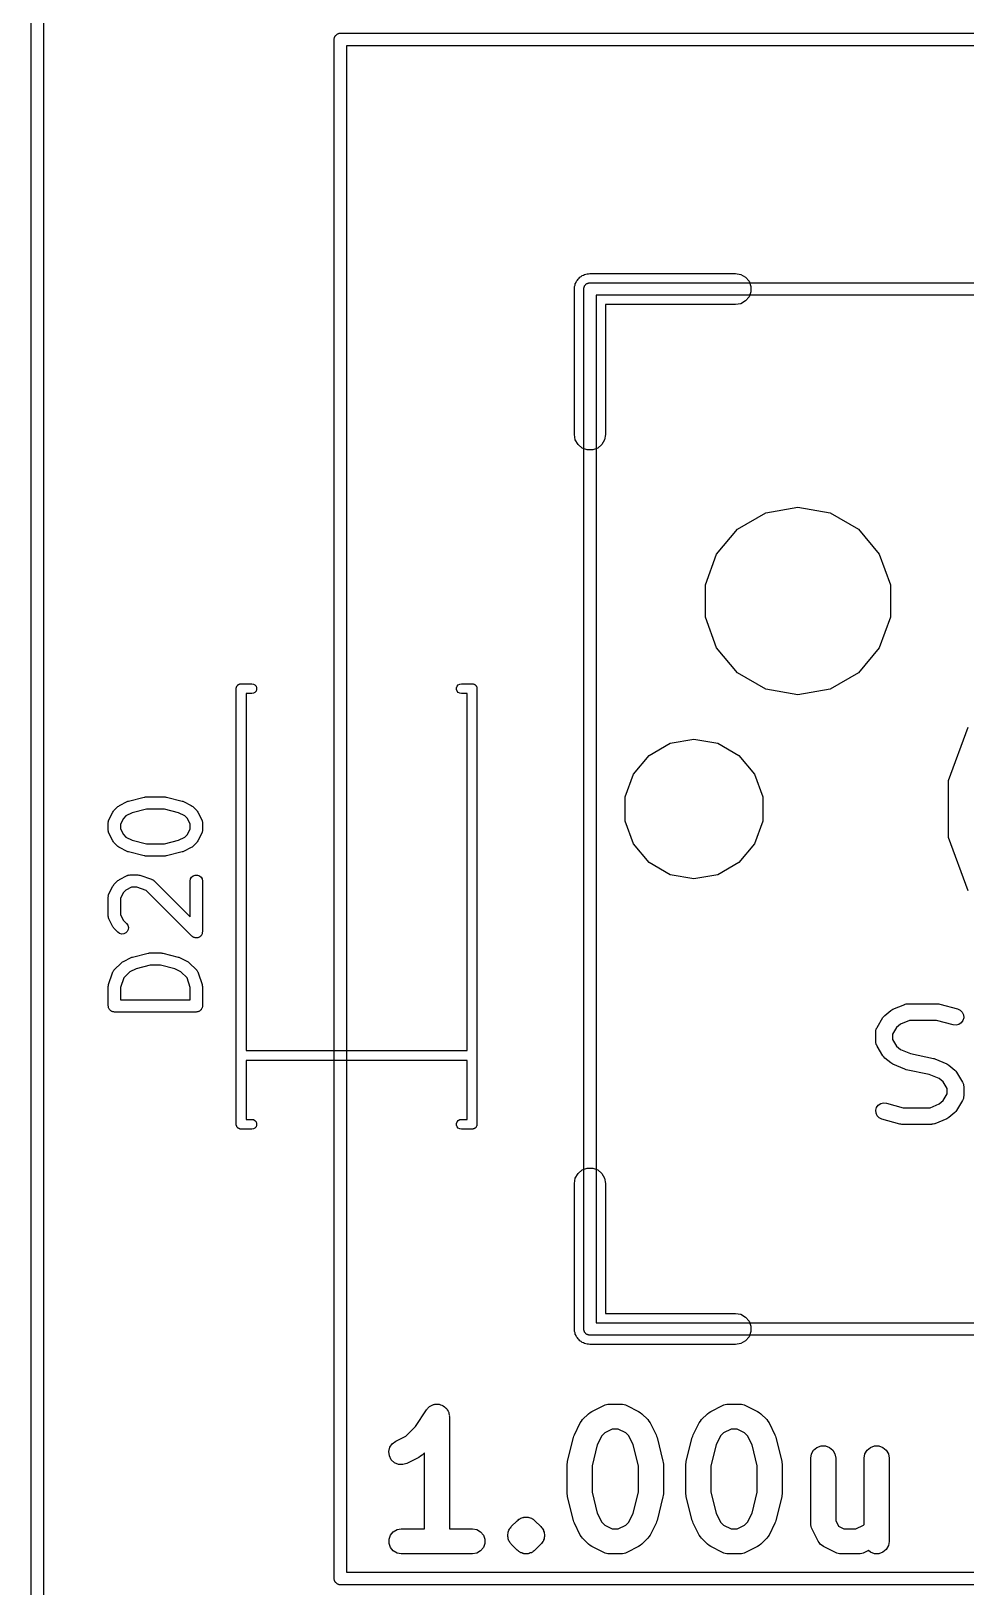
# Model space of a CAD drawing. Header units: millimetres. Extents: x 50 to 169, y 50 to 167.
# Drawn here: x 49.94 to 61.35, y 89.27 to 108.27 of the extents above; entities that cross this region are included whole.
import ezdxf

# ---------------------------------------------------------------- set-up
doc = ezdxf.new("R2010")
doc.units = ezdxf.units.MM
doc.layers.add('BLACK', color=7, linetype='Continuous')

# ---------------------------------------------------------------- blocks, each defined once
blk = doc.blocks.new('hhskb2-Cmts.User')
at = {"layer": 'BLACK'}
for p, q in [((43.5738, -81.65), (43.575, -81.6434)), ((43.5738, -94.35), (43.5738, -81.65)), ((43.575, -81.6368), (43.5772, -81.6305)), ((43.575, -81.6434), (43.575, -81.6368)), ((43.5772, -81.6305), (43.5784, -81.6239)), ((43.5784, -81.6239), (43.5817, -81.6182)), ((43.5817, -81.6182), (43.584, -81.6119)), ((43.584, -81.6119), (43.5883, -81.6068)), ((43.5883, -81.6068), (43.5916, -81.601)), ((43.5916, -81.601), (43.5967, -81.5967)), ((43.5967, -81.5967), (43.601, -81.5916)), ((43.601, -81.5916), (43.6068, -81.5883)), ((43.6068, -81.5883), (43.6119, -81.584)), ((43.6119, -81.584), (43.6182, -81.5817)), ((43.6182, -81.5817), (43.6239, -81.5784)), ((43.6239, -81.5784), (43.6305, -81.5772)), ((43.6305, -81.5772), (43.6368, -81.575)), ((43.6368, -81.575), (43.6434, -81.575)), ((43.6434, -81.575), (43.65, -81.5738)), ((43.65, -81.5738), (56.35, -81.5738)), ((43.7262, -81.7262), (43.7262, -94.2738)), ((56.2738, -81.7262), (43.7262, -81.7262)), ((43.575, -94.3566), (43.5738, -94.35)), ((43.575, -94.3632), (43.575, -94.3566)), ((43.5772, -94.3695), (43.575, -94.3632)), ((43.5784, -94.3761), (43.5772, -94.3695)), ((43.5817, -94.3818), (43.5784, -94.3761)), ((43.584, -94.3881), (43.5817, -94.3818)), ((43.5883, -94.3932), (43.584, -94.3881)), ((43.5916, -94.399), (43.5883, -94.3932)), ((43.5967, -94.4033), (43.5916, -94.399)), ((43.601, -94.4084), (43.5967, -94.4033)), ((43.6068, -94.4117), (43.601, -94.4084)), ((43.6119, -94.416), (43.6068, -94.4117)), ((43.6182, -94.4183), (43.6119, -94.416)), ((43.6239, -94.4216), (43.6182, -94.4183)), ((43.6305, -94.4228), (43.6239, -94.4216)), ((43.6368, -94.425), (43.6305, -94.4228)), ((43.6434, -94.425), (43.6368, -94.425)), ((43.65, -94.4262), (43.6434, -94.425)), ((56.35, -94.4262), (43.65, -94.4262)), ((43.7262, -94.2738), (56.2738, -94.2738))]:
    blk.add_line(p, q, dxfattribs=at)
blk = doc.blocks.new('hhskb2-Dwgs.User')
at = {"layer": 'BLACK'}
for p, q in [((40.5258, -78.602), (40.527, -78.5954)), ((40.5258, -97.398), (40.5258, -78.602)), ((40.527, -78.5888), (40.5292, -78.5825)), ((40.527, -78.5954), (40.527, -78.5888)), ((40.5292, -78.5825), (40.5304, -78.5759)), ((40.5304, -78.5759), (40.5337, -78.5702)), ((40.5337, -78.5702), (40.536, -78.5639)), ((40.536, -78.5639), (40.5403, -78.5588)), ((40.5403, -78.5588), (40.5436, -78.553)), ((40.5436, -78.553), (40.5487, -78.5487)), ((40.5487, -78.5487), (40.553, -78.5436)), ((40.553, -78.5436), (40.5588, -78.5403)), ((40.5588, -78.5403), (40.5639, -78.536)), ((40.5639, -78.536), (40.5702, -78.5337)), ((40.5702, -78.5337), (40.5759, -78.5304)), ((40.5759, -78.5304), (40.5825, -78.5292)), ((40.5825, -78.5292), (40.5888, -78.527)), ((40.5888, -78.527), (40.5954, -78.527)), ((40.5954, -78.527), (40.602, -78.5258)), ((40.602, -78.5258), (59.398, -78.5258)), ((40.6782, -78.6782), (40.6782, -97.3218)), ((59.3218, -78.6782), (40.6782, -78.6782)), ((41.5177, -95.541), (41.6545, -95.3359)), ((41.6545, -95.3359), (41.6603, -95.3298)), ((41.6603, -95.3298), (41.6645, -95.3225)), ((41.6645, -95.3225), (41.6785, -95.3108)), ((41.6785, -95.3108), (41.691, -95.2976)), ((41.691, -95.2976), (41.6986, -95.2939)), ((41.6986, -95.2939), (41.7051, -95.2884)), ((41.7051, -95.2884), (41.7222, -95.2822)), ((41.7222, -95.2822), (41.7385, -95.2742)), ((41.7385, -95.2742), (41.7469, -95.2732)), ((41.7469, -95.2732), (41.7548, -95.2703)), ((41.7548, -95.2703), (41.773, -95.2703)), ((41.773, -95.2703), (41.7911, -95.2683)), ((41.7911, -95.2683), (41.7993, -95.2703)), ((41.7993, -95.2703), (41.8077, -95.2703)), ((41.8077, -95.2703), (41.8248, -95.2766)), ((41.8248, -95.2766), (41.8425, -95.2809)), ((41.8425, -95.2809), (41.8496, -95.2856)), ((41.8496, -95.2856), (41.8575, -95.2884)), ((41.8575, -95.2884), (41.8714, -95.3001)), ((41.8714, -95.3001), (41.8866, -95.3102)), ((41.8866, -95.3102), (41.8916, -95.317)), ((41.8916, -95.317), (41.898, -95.3225)), ((41.898, -95.3225), (41.9071, -95.3382)), ((41.9071, -95.3382), (41.9179, -95.3529)), ((41.9179, -95.3529), (41.9203, -95.361)), ((41.9203, -95.361), (41.9245, -95.3683)), ((41.9245, -95.3683), (41.9277, -95.3862)), ((43.633, -95.3852), (43.6529, -95.3712)), ((43.6529, -95.3712), (43.6726, -95.3567)), ((43.6726, -95.3567), (43.8177, -95.2841)), ((43.8177, -95.2841), (43.8261, -95.2816)), ((43.8261, -95.2816), (43.8337, -95.2772)), ((43.8337, -95.2772), (43.8513, -95.2741)), ((43.8513, -95.2741), (43.8684, -95.269)), ((43.8684, -95.269), (43.8772, -95.2696)), ((43.8772, -95.2696), (43.8859, -95.268)), ((43.8859, -95.268), (44.031, -95.268)), ((44.031, -95.268), (44.0397, -95.2696)), ((44.0397, -95.2696), (44.0484, -95.269)), ((44.0484, -95.269), (44.0655, -95.2741)), ((44.0655, -95.2741), (44.0831, -95.2772)), ((44.0831, -95.2772), (44.0907, -95.2816)), ((44.0907, -95.2816), (44.0992, -95.2841)), ((44.0992, -95.2841), (44.2443, -95.3567)), ((44.2443, -95.3567), (44.2639, -95.3712)), ((44.2639, -95.3712), (44.2839, -95.3852)), ((45.0844, -95.3852), (45.1044, -95.3712)), ((45.1044, -95.3712), (45.124, -95.3567)), ((45.124, -95.3567), (45.2691, -95.2841)), ((45.2691, -95.2841), (45.2776, -95.2816)), ((45.2776, -95.2816), (45.2852, -95.2772)), ((45.2852, -95.2772), (45.3027, -95.2741)), ((45.3027, -95.2741), (45.3199, -95.269)), ((45.3199, -95.269), (45.3286, -95.2696)), ((45.3286, -95.2696), (45.3373, -95.268)), ((45.3373, -95.268), (45.4824, -95.268)), ((45.4824, -95.268), (45.4911, -95.2696)), ((45.4911, -95.2696), (45.4999, -95.269)), ((45.4999, -95.269), (45.517, -95.2741)), ((45.517, -95.2741), (45.5346, -95.2772)), ((45.5346, -95.2772), (45.5422, -95.2816)), ((45.5422, -95.2816), (45.5506, -95.2841)), ((45.5506, -95.2841), (45.6957, -95.3567)), ((45.6957, -95.3567), (45.7153, -95.3712)), ((45.7153, -95.3712), (45.7353, -95.3852)), ((41.4007, -95.658), (41.5177, -95.541)), ((41.9277, -95.3862), (41.9328, -95.4037)), ((41.9328, -95.4037), (41.9322, -95.4121)), ((41.9322, -95.4121), (41.9337, -95.4204)), ((41.9337, -95.4204), (41.9337, -96.792)), ((43.4593, -95.6426), (43.5318, -95.4974)), ((43.5318, -95.4974), (43.5464, -95.4778)), ((43.5464, -95.4778), (43.5604, -95.4578)), ((43.5604, -95.4578), (43.633, -95.3852)), ((44.2839, -95.3852), (44.3565, -95.4578)), ((44.3565, -95.4578), (44.3705, -95.4778)), ((44.3705, -95.4778), (44.385, -95.4974)), ((44.385, -95.4974), (44.4576, -95.6426)), ((44.9107, -95.6426), (44.9833, -95.4974)), ((44.9833, -95.4974), (44.9978, -95.4778)), ((44.9978, -95.4778), (45.0118, -95.4578)), ((45.0118, -95.4578), (45.0844, -95.3852)), ((45.7353, -95.3852), (45.8079, -95.4578)), ((45.8079, -95.4578), (45.8219, -95.4778)), ((45.8219, -95.4778), (45.8365, -95.4974)), ((45.8365, -95.4974), (45.909, -95.6426)), ((41.206, -95.7952), (41.2352, -95.7511)), ((41.2352, -95.7511), (41.2777, -95.7195)), ((41.2777, -95.7195), (41.4007, -95.658)), ((43.3751, -95.964), (43.4477, -95.6738)), ((43.4477, -95.6738), (43.4545, -95.6585)), ((43.4545, -95.6585), (43.4593, -95.6426)), ((43.7934, -95.6558), (43.7394, -95.7639)), ((43.831, -95.6183), (43.7934, -95.6558)), ((43.9218, -95.5728), (43.831, -95.6183)), ((43.995, -95.5728), (43.9218, -95.5728)), ((44.0859, -95.6183), (43.995, -95.5728)), ((44.1235, -95.6558), (44.0859, -95.6183)), ((44.1775, -95.7639), (44.1235, -95.6558)), ((44.4576, -95.6426), (44.4623, -95.6585)), ((44.4623, -95.6585), (44.4691, -95.6738)), ((44.4691, -95.6738), (44.5417, -95.964)), ((44.8266, -95.964), (44.8991, -95.6738)), ((44.8991, -95.6738), (44.9059, -95.6585)), ((44.9059, -95.6585), (44.9107, -95.6426)), ((45.2448, -95.6558), (45.1908, -95.7639)), ((45.2824, -95.6183), (45.2448, -95.6558)), ((45.3733, -95.5728), (45.2824, -95.6183)), ((45.4465, -95.5728), (45.3733, -95.5728)), ((45.5373, -95.6183), (45.4465, -95.5728)), ((45.5749, -95.6558), (45.5373, -95.6183)), ((45.6289, -95.7639), (45.5749, -95.6558)), ((45.909, -95.6426), (45.9138, -95.6585)), ((45.9138, -95.6585), (45.9206, -95.6738)), ((45.9206, -95.6738), (45.9931, -95.964)), ((41.1937, -95.8467), (41.206, -95.7952)), ((41.1998, -95.8993), (41.1937, -95.8467)), ((41.2235, -95.9466), (41.1998, -95.8993)), ((41.2619, -95.983), (41.2235, -95.9466)), ((41.5592, -95.9196), (41.414, -95.9922)), ((41.5788, -95.905), (41.5592, -95.9196)), ((41.5988, -95.891), (41.5788, -95.905)), ((41.6289, -95.8609), (41.5988, -95.891)), ((41.6289, -96.792), (41.6289, -95.8609)), ((43.7394, -95.7639), (43.6754, -96.0198)), ((44.2415, -96.0198), (44.1775, -95.7639)), ((45.1908, -95.7639), (45.1268, -96.0198)), ((45.6929, -96.0198), (45.6289, -95.7639)), ((46.346, -95.9284), (46.3552, -95.8763)), ((46.346, -96.7267), (46.346, -95.9284)), ((46.3552, -95.8763), (46.3817, -95.8305)), ((46.3817, -95.8305), (46.4222, -95.7964)), ((46.4222, -95.7964), (46.472, -95.7783)), ((46.472, -95.7783), (46.5249, -95.7783)), ((46.5249, -95.7783), (46.5746, -95.7964)), ((46.5746, -95.7964), (46.6152, -95.8305)), ((46.6152, -95.8305), (46.6416, -95.8763)), ((46.6416, -95.8763), (46.6508, -95.9284)), ((46.6508, -95.9284), (46.6508, -96.6907)), ((46.9992, -95.9284), (47.0084, -95.8763)), ((46.9992, -96.7362), (46.9992, -95.9284)), ((47.0084, -95.8763), (47.0348, -95.8305)), ((47.0348, -95.8305), (47.0754, -95.7964)), ((47.0754, -95.7964), (47.1251, -95.7783)), ((47.1251, -95.7783), (47.178, -95.7783)), ((47.178, -95.7783), (47.2278, -95.7964)), ((47.2278, -95.7964), (47.2683, -95.8305)), ((47.2683, -95.8305), (47.2948, -95.8763)), ((47.2948, -95.8763), (47.304, -95.9284)), ((47.304, -95.9284), (47.304, -96.9444)), ((41.3104, -96.0041), (41.2619, -95.983)), ((41.3633, -96.0073), (41.3104, -96.0041)), ((41.414, -95.9922), (41.3633, -96.0073)), ((43.3706, -96.001), (43.3738, -95.9826)), ((43.3706, -96.3639), (43.3706, -96.001)), ((43.3738, -95.9826), (43.3751, -95.964)), ((43.6754, -96.0198), (43.6754, -96.3451)), ((44.2415, -96.3451), (44.2415, -96.0198)), ((44.5417, -95.964), (44.543, -95.9826)), ((44.543, -95.9826), (44.5463, -96.001)), ((44.5463, -96.001), (44.5463, -96.3639)), ((44.822, -96.001), (44.8253, -95.9826)), ((44.822, -96.3639), (44.822, -96.001)), ((44.8253, -95.9826), (44.8266, -95.964)), ((45.1268, -96.0198), (45.1268, -96.3451)), ((45.6929, -96.3451), (45.6929, -96.0198)), ((45.9931, -95.964), (45.9944, -95.9826)), ((45.9944, -95.9826), (45.9977, -96.001)), ((45.9977, -96.001), (45.9977, -96.3639)), ((43.3738, -96.3822), (43.3706, -96.3639)), ((43.3751, -96.4008), (43.3738, -96.3822)), ((43.4477, -96.6911), (43.3751, -96.4008)), ((43.6754, -96.3451), (43.7394, -96.6009)), ((44.1775, -96.601), (44.2415, -96.3451)), ((44.5417, -96.4008), (44.4691, -96.6911)), ((44.543, -96.3822), (44.5417, -96.4008)), ((44.5463, -96.3639), (44.543, -96.3822)), ((44.8253, -96.3822), (44.822, -96.3639)), ((44.8266, -96.4008), (44.8253, -96.3822)), ((44.8991, -96.6911), (44.8266, -96.4008)), ((45.1268, -96.3451), (45.1908, -96.6009)), ((45.6289, -96.601), (45.6929, -96.3451)), ((45.9931, -96.4008), (45.9206, -96.6911)), ((45.9944, -96.3822), (45.9931, -96.4008)), ((45.9977, -96.3639), (45.9944, -96.3822)), ((42.6895, -96.7641), (42.7621, -96.6915)), ((42.7621, -96.6915), (42.773, -96.6839)), ((42.773, -96.6839), (42.7824, -96.6744)), ((42.7824, -96.6744), (42.7885, -96.6716)), ((42.7885, -96.6716), (42.7937, -96.6673)), ((42.7937, -96.6673), (42.8, -96.665)), ((42.8, -96.665), (42.8055, -96.6612)), ((42.8055, -96.6612), (42.8183, -96.6577)), ((42.8183, -96.6577), (42.8304, -96.6521)), ((42.8304, -96.6521), (42.8371, -96.6515)), ((42.8371, -96.6515), (42.8434, -96.6492)), ((42.8434, -96.6492), (42.8501, -96.6492)), ((42.8501, -96.6492), (42.8566, -96.6475)), ((42.8566, -96.6475), (42.8699, -96.6486)), ((42.8699, -96.6486), (42.8831, -96.6475)), ((42.8831, -96.6475), (42.8896, -96.6492)), ((42.8896, -96.6492), (42.8963, -96.6492)), ((42.8963, -96.6492), (42.9026, -96.6515)), ((42.9026, -96.6515), (42.9093, -96.6521)), ((42.9093, -96.6521), (42.9214, -96.6577)), ((42.9214, -96.6577), (42.9343, -96.6612)), ((42.9343, -96.6612), (42.9398, -96.665)), ((42.9398, -96.665), (42.9461, -96.6673)), ((42.9461, -96.6673), (42.9512, -96.6716)), ((42.9512, -96.6716), (42.9573, -96.6744)), ((42.9573, -96.6744), (42.9667, -96.6839)), ((42.9667, -96.6839), (42.9776, -96.6915)), ((42.9776, -96.6915), (43.0502, -96.7641)), ((43.4545, -96.7063), (43.4477, -96.6911)), ((43.4593, -96.7223), (43.4545, -96.7063)), ((43.7394, -96.6009), (43.7934, -96.709)), ((43.7934, -96.709), (43.831, -96.7466)), ((44.0859, -96.7466), (44.1235, -96.709)), ((44.1235, -96.709), (44.1775, -96.601)), ((44.4623, -96.7063), (44.4576, -96.7223)), ((44.4691, -96.6911), (44.4623, -96.7063)), ((44.9059, -96.7063), (44.8991, -96.6911)), ((44.9107, -96.7223), (44.9059, -96.7063)), ((45.1908, -96.6009), (45.2448, -96.709)), ((45.2448, -96.709), (45.2824, -96.7466)), ((45.5373, -96.7466), (45.5749, -96.709)), ((45.5749, -96.709), (45.6289, -96.601)), ((45.9138, -96.7063), (45.909, -96.7223)), ((45.9206, -96.6911), (45.9138, -96.7063)), ((46.6508, -96.6907), (46.6846, -96.7583)), ((41.1958, -96.918), (41.2139, -96.8682)), ((41.2139, -96.8682), (41.2479, -96.8277)), ((41.2479, -96.8277), (41.2937, -96.8012)), ((41.2937, -96.8012), (41.3459, -96.792)), ((41.3459, -96.792), (41.6289, -96.792)), ((41.9337, -96.792), (42.2167, -96.792)), ((42.2167, -96.792), (42.2688, -96.8012)), ((42.2688, -96.8012), (42.3147, -96.8277)), ((42.3147, -96.8277), (42.3487, -96.8682)), ((42.3487, -96.8682), (42.3668, -96.918)), ((42.6455, -96.8586), (42.6489, -96.8457)), ((42.6466, -96.8719), (42.6455, -96.8586)), ((42.6455, -96.8851), (42.6466, -96.8719)), ((42.6489, -96.898), (42.6455, -96.8851)), ((42.6489, -96.8457), (42.6501, -96.8324)), ((42.6501, -96.9113), (42.6489, -96.898)), ((42.6501, -96.8324), (42.6557, -96.8203)), ((42.6557, -96.8203), (42.6592, -96.8074)), ((42.6592, -96.8074), (42.6668, -96.7965)), ((42.6668, -96.7965), (42.6724, -96.7844)), ((42.6724, -96.7844), (42.6819, -96.775)), ((42.6819, -96.775), (42.6895, -96.7641)), ((43.0502, -96.7641), (43.0578, -96.775)), ((43.0578, -96.775), (43.0673, -96.7844)), ((43.0673, -96.7844), (43.0729, -96.7965)), ((43.0729, -96.7965), (43.0805, -96.8074)), ((43.0805, -96.8074), (43.084, -96.8203)), ((43.084, -96.8203), (43.0896, -96.8324)), ((43.0896, -96.8324), (43.0908, -96.8457)), ((43.0908, -96.898), (43.0896, -96.9113)), ((43.0908, -96.8457), (43.0942, -96.8586)), ((43.0942, -96.8851), (43.0908, -96.898)), ((43.0942, -96.8586), (43.0931, -96.8719)), ((43.0931, -96.8719), (43.0942, -96.8851)), ((43.5318, -96.8674), (43.4593, -96.7223)), ((43.5464, -96.8871), (43.5318, -96.8674)), ((43.5604, -96.907), (43.5464, -96.8871)), ((43.831, -96.7466), (43.9218, -96.792)), ((43.9218, -96.792), (43.995, -96.792)), ((43.995, -96.792), (44.0859, -96.7466)), ((44.3705, -96.8871), (44.3565, -96.907)), ((44.385, -96.8674), (44.3705, -96.8871)), ((44.4576, -96.7223), (44.385, -96.8674)), ((44.9833, -96.8674), (44.9107, -96.7223)), ((44.9978, -96.8871), (44.9833, -96.8674)), ((45.0118, -96.907), (44.9978, -96.8871)), ((45.2824, -96.7466), (45.3733, -96.792)), ((45.3733, -96.792), (45.4465, -96.792)), ((45.4465, -96.792), (45.5373, -96.7466)), ((45.8219, -96.8871), (45.8079, -96.907)), ((45.8365, -96.8674), (45.8219, -96.8871)), ((45.909, -96.7223), (45.8365, -96.8674)), ((46.3476, -96.7354), (46.346, -96.7267)), ((46.347, -96.7441), (46.3476, -96.7354)), ((46.3521, -96.7613), (46.347, -96.7441)), ((46.3552, -96.7788), (46.3521, -96.7613)), ((46.3596, -96.7864), (46.3552, -96.7788)), ((46.3621, -96.7949), (46.3596, -96.7864)), ((46.4347, -96.94), (46.3621, -96.7949)), ((46.6846, -96.7583), (46.7521, -96.792)), ((46.7521, -96.792), (46.8979, -96.792)), ((46.8979, -96.792), (46.9887, -96.7466)), ((46.9887, -96.7466), (46.9992, -96.7362)), ((41.1958, -96.9709), (41.1958, -96.918)), ((41.2139, -97.0206), (41.1958, -96.9709)), ((41.2479, -97.0612), (41.2139, -97.0206)), ((41.2937, -97.0876), (41.2479, -97.0612)), ((41.3459, -97.0968), (41.2937, -97.0876)), ((42.2688, -97.0876), (42.2167, -97.0968)), ((42.3147, -97.0612), (42.2688, -97.0876)), ((42.3487, -97.0206), (42.3147, -97.0612)), ((42.3668, -96.9709), (42.3487, -97.0206)), ((42.3668, -96.918), (42.3668, -96.9709)), ((42.6557, -96.9234), (42.6501, -96.9113)), ((42.6592, -96.9363), (42.6557, -96.9234)), ((42.6668, -96.9472), (42.6592, -96.9363)), ((42.6724, -96.9593), (42.6668, -96.9472)), ((42.6819, -96.9687), (42.6724, -96.9593)), ((42.6895, -96.9796), (42.6819, -96.9687)), ((42.7621, -97.0522), (42.6895, -96.9796)), ((42.773, -97.0598), (42.7621, -97.0522)), ((42.7824, -97.0693), (42.773, -97.0598)), ((42.7885, -97.0721), (42.7824, -97.0693)), ((42.7937, -97.0764), (42.7885, -97.0721)), ((42.8, -97.0787), (42.7937, -97.0764)), ((42.8055, -97.0825), (42.8, -97.0787)), ((42.8183, -97.086), (42.8055, -97.0825)), ((42.8304, -97.0916), (42.8183, -97.086)), ((42.9214, -97.086), (42.9093, -97.0916)), ((42.9343, -97.0825), (42.9214, -97.086)), ((42.9398, -97.0787), (42.9343, -97.0825)), ((42.9461, -97.0764), (42.9398, -97.0787)), ((42.9512, -97.0721), (42.9461, -97.0764)), ((42.9573, -97.0693), (42.9512, -97.0721)), ((42.9667, -97.0598), (42.9573, -97.0693)), ((42.9776, -97.0522), (42.9667, -97.0598)), ((43.0502, -96.9796), (42.9776, -97.0522)), ((43.0578, -96.9687), (43.0502, -96.9796)), ((43.0673, -96.9593), (43.0578, -96.9687)), ((43.0729, -96.9472), (43.0673, -96.9593)), ((43.0805, -96.9363), (43.0729, -96.9472)), ((43.084, -96.9234), (43.0805, -96.9363)), ((43.0896, -96.9113), (43.084, -96.9234)), ((43.633, -96.9796), (43.5604, -96.907)), ((43.6529, -96.9936), (43.633, -96.9796)), ((43.6726, -97.0082), (43.6529, -96.9936)), ((43.8177, -97.0807), (43.6726, -97.0082)), ((43.8261, -97.0832), (43.8177, -97.0807)), ((43.8337, -97.0876), (43.8261, -97.0832)), ((43.8513, -97.0907), (43.8337, -97.0876)), ((44.0831, -97.0876), (44.0655, -97.0907)), ((44.0907, -97.0832), (44.0831, -97.0876)), ((44.0992, -97.0807), (44.0907, -97.0832)), ((44.2443, -97.0082), (44.0992, -97.0807)), ((44.2639, -96.9936), (44.2443, -97.0082)), ((44.2839, -96.9796), (44.2639, -96.9936)), ((44.3565, -96.907), (44.2839, -96.9796)), ((45.0844, -96.9796), (45.0118, -96.907)), ((45.1044, -96.9936), (45.0844, -96.9796)), ((45.124, -97.0082), (45.1044, -96.9936)), ((45.2691, -97.0807), (45.124, -97.0082)), ((45.2776, -97.0832), (45.2691, -97.0807)), ((45.2852, -97.0876), (45.2776, -97.0832)), ((45.3027, -97.0907), (45.2852, -97.0876)), ((45.5346, -97.0876), (45.517, -97.0907)), ((45.5422, -97.0832), (45.5346, -97.0876)), ((45.5506, -97.0807), (45.5422, -97.0832)), ((45.6957, -97.0082), (45.5506, -97.0807)), ((45.7153, -96.9936), (45.6957, -97.0082)), ((45.7353, -96.9796), (45.7153, -96.9936)), ((45.8079, -96.907), (45.7353, -96.9796)), ((46.448, -96.958), (46.4347, -96.94)), ((46.4603, -96.9766), (46.448, -96.958)), ((46.4637, -96.9791), (46.4603, -96.9766)), ((46.4662, -96.9825), (46.4637, -96.9791)), ((46.4849, -96.9948), (46.4662, -96.9825)), ((46.5028, -97.0082), (46.4849, -96.9948)), ((46.648, -97.0807), (46.5028, -97.0082)), ((46.6564, -97.0832), (46.648, -97.0807)), ((46.664, -97.0876), (46.6564, -97.0832)), ((46.6816, -97.0907), (46.664, -97.0876)), ((46.986, -97.0876), (46.9684, -97.0907)), ((46.9936, -97.0832), (46.986, -97.0876)), ((47.002, -97.0807), (46.9936, -97.0832)), ((47.0512, -97.0561), (47.002, -97.0807)), ((47.0754, -97.0764), (47.0512, -97.0561)), ((47.1251, -97.0945), (47.0754, -97.0764)), ((47.2278, -97.0764), (47.178, -97.0945)), ((47.2683, -97.0424), (47.2278, -97.0764)), ((47.2948, -96.9966), (47.2683, -97.0424)), ((47.304, -96.9444), (47.2948, -96.9966)), ((42.2167, -97.0968), (41.3459, -97.0968)), ((42.8371, -97.0922), (42.8304, -97.0916)), ((42.8434, -97.0945), (42.8371, -97.0922)), ((42.8501, -97.0945), (42.8434, -97.0945)), ((42.8566, -97.0962), (42.8501, -97.0945)), ((42.8699, -97.0951), (42.8566, -97.0962)), ((42.8831, -97.0962), (42.8699, -97.0951)), ((42.8896, -97.0945), (42.8831, -97.0962)), ((42.8963, -97.0945), (42.8896, -97.0945)), ((42.9026, -97.0922), (42.8963, -97.0945)), ((42.9093, -97.0916), (42.9026, -97.0922)), ((43.8684, -97.0958), (43.8513, -97.0907)), ((43.8772, -97.0953), (43.8684, -97.0958)), ((43.8859, -97.0968), (43.8772, -97.0953)), ((44.031, -97.0968), (43.8859, -97.0968)), ((44.0397, -97.0953), (44.031, -97.0968)), ((44.0484, -97.0958), (44.0397, -97.0953)), ((44.0655, -97.0907), (44.0484, -97.0958)), ((45.3199, -97.0958), (45.3027, -97.0907)), ((45.3286, -97.0953), (45.3199, -97.0958)), ((45.3373, -97.0968), (45.3286, -97.0953)), ((45.4824, -97.0968), (45.3373, -97.0968)), ((45.4911, -97.0953), (45.4824, -97.0968)), ((45.4999, -97.0958), (45.4911, -97.0953)), ((45.517, -97.0907), (45.4999, -97.0958)), ((46.6987, -97.0958), (46.6816, -97.0907)), ((46.7075, -97.0953), (46.6987, -97.0958)), ((46.7161, -97.0968), (46.7075, -97.0953)), ((46.9339, -97.0968), (46.7161, -97.0968)), ((46.9425, -97.0953), (46.9339, -97.0968)), ((46.9513, -97.0958), (46.9425, -97.0953)), ((46.9684, -97.0907), (46.9513, -97.0958)), ((47.178, -97.0945), (47.1251, -97.0945)), ((40.527, -97.4046), (40.5258, -97.398)), ((40.527, -97.4112), (40.527, -97.4046)), ((40.5292, -97.4175), (40.527, -97.4112)), ((40.5304, -97.4241), (40.5292, -97.4175)), ((40.5337, -97.4298), (40.5304, -97.4241)), ((40.536, -97.4361), (40.5337, -97.4298)), ((40.5403, -97.4412), (40.536, -97.4361)), ((40.5436, -97.447), (40.5403, -97.4412)), ((40.5487, -97.4513), (40.5436, -97.447)), ((40.553, -97.4564), (40.5487, -97.4513)), ((40.5588, -97.4597), (40.553, -97.4564)), ((40.5639, -97.464), (40.5588, -97.4597)), ((40.5702, -97.4663), (40.5639, -97.464)), ((40.5759, -97.4696), (40.5702, -97.4663)), ((40.5825, -97.4708), (40.5759, -97.4696)), ((40.6782, -97.3218), (59.3218, -97.3218)), ((40.5888, -97.473), (40.5825, -97.4708)), ((40.5954, -97.473), (40.5888, -97.473)), ((40.602, -97.4742), (40.5954, -97.473)), ((59.398, -97.4742), (40.602, -97.4742))]:
    blk.add_line(p, q, dxfattribs=at)
blk = doc.blocks.new('hhskb2-Edge.Cuts')
at = {"layer": 'BLACK'}
for p, q in [((36.825, -136.7), (36.825, -21.2)), ((36.975, -21.2), (36.975, -136.625))]:
    blk.add_line(p, q, dxfattribs=at)
blk = doc.blocks.new('hhskb2-F.SilkS')
at = {"layer": 'BLACK'}
for p, q in [((43.5168, -81.5168), (43.5275, -81.5041)), ((43.5275, -81.5041), (43.542, -81.4957)), ((43.542, -81.4957), (43.5547, -81.485)), ((43.5547, -81.485), (43.5704, -81.4793)), ((43.5704, -81.4793), (43.5848, -81.471)), ((43.5848, -81.471), (43.6013, -81.4681)), ((43.6013, -81.4681), (43.6169, -81.4624)), ((43.6169, -81.4624), (43.6336, -81.4624)), ((43.6336, -81.4624), (43.65, -81.4595)), ((43.65, -81.4595), (45.428, -81.4595)), ((45.428, -81.4595), (45.4932, -81.471)), ((45.4932, -81.471), (45.5505, -81.5041)), ((45.5505, -81.5041), (45.593, -81.5547)), ((43.4595, -81.65), (43.4624, -81.6336)), ((43.4595, -83.428), (43.4595, -81.65)), ((43.4624, -81.6169), (43.4681, -81.6013)), ((43.4624, -81.6336), (43.4624, -81.6169)), ((43.4681, -81.6013), (43.471, -81.5848)), ((43.471, -81.5848), (43.4793, -81.5704)), ((43.4793, -81.5704), (43.485, -81.5547)), ((43.485, -81.5547), (43.4957, -81.542)), ((43.4957, -81.542), (43.5041, -81.5275)), ((43.5041, -81.5275), (43.5168, -81.5168)), ((45.593, -81.5547), (45.6156, -81.6169)), ((45.6156, -81.6831), (45.593, -81.7452)), ((45.6156, -81.6169), (45.6156, -81.6831)), ((45.428, -81.8405), (43.8405, -81.8405)), ((43.8405, -81.8405), (43.8405, -83.428)), ((45.4932, -81.829), (45.428, -81.8405)), ((45.5505, -81.7959), (45.4932, -81.829)), ((45.593, -81.7452), (45.5505, -81.7959)), ((43.471, -83.4932), (43.4595, -83.428)), ((43.5041, -83.5505), (43.471, -83.4932)), ((43.5547, -83.593), (43.5041, -83.5505)), ((43.6169, -83.6156), (43.5547, -83.593)), ((43.7452, -83.593), (43.6831, -83.6156)), ((43.7959, -83.5505), (43.7452, -83.593)), ((43.829, -83.4932), (43.7959, -83.5505)), ((43.8405, -83.428), (43.829, -83.4932)), ((43.6831, -83.6156), (43.6169, -83.6156)), ((45.7976, -84.3818), (46.19, -84.3126)), ((46.19, -84.3126), (46.5824, -84.3818)), ((45.4525, -84.5811), (45.7976, -84.3818)), ((46.5824, -84.3818), (46.9275, -84.5811)), ((45.1964, -84.8863), (45.4525, -84.5811)), ((46.9275, -84.5811), (47.1836, -84.8863)), ((45.0601, -85.2608), (45.1964, -84.8863)), ((47.1836, -84.8863), (47.3199, -85.2608)), ((45.0601, -85.6592), (45.0601, -85.2608)), ((47.3199, -85.2608), (47.3199, -85.6592)), ((45.1964, -86.0337), (45.0601, -85.6592)), ((47.3199, -85.6592), (47.1836, -86.0337)), ((45.4525, -86.3389), (45.1964, -86.0337)), ((47.1836, -86.0337), (46.9275, -86.3389)), ((45.7976, -86.5382), (45.4525, -86.3389)), ((46.9275, -86.3389), (46.5824, -86.5382)), ((39.33, -86.53), (39.3309, -86.5248)), ((39.33, -91.85), (39.33, -86.53)), ((39.3309, -86.5196), (39.3327, -86.5147)), ((39.3309, -86.5248), (39.3309, -86.5196)), ((39.3327, -86.5147), (39.3336, -86.5095)), ((39.3336, -86.5095), (39.3362, -86.5049)), ((39.3362, -86.5049), (39.338, -86.5)), ((39.338, -86.5), (39.3414, -86.496)), ((39.3414, -86.496), (39.344, -86.4914)), ((39.344, -86.4914), (39.3481, -86.4881)), ((39.3481, -86.4881), (39.3514, -86.484)), ((39.3514, -86.484), (39.356, -86.4814)), ((39.356, -86.4814), (39.36, -86.478)), ((39.36, -86.478), (39.3649, -86.4762)), ((39.3649, -86.4762), (39.3695, -86.4736)), ((39.3695, -86.4736), (39.3747, -86.4727)), ((39.3747, -86.4727), (39.3796, -86.4709)), ((39.3796, -86.4709), (39.3848, -86.4709)), ((39.3848, -86.4709), (39.39, -86.47)), ((39.39, -86.47), (39.52, -86.47)), ((39.52, -86.59), (39.45, -86.59)), ((39.45, -86.59), (39.45, -90.95)), ((39.52, -86.47), (39.5405, -86.4736)), ((39.5405, -86.5864), (39.52, -86.59)), ((39.5405, -86.4736), (39.5586, -86.484)), ((39.5586, -86.576), (39.5405, -86.5864)), ((39.5586, -86.484), (39.572, -86.5)), ((39.572, -86.56), (39.5586, -86.576)), ((39.572, -86.5), (39.5791, -86.5196)), ((39.5791, -86.5404), (39.572, -86.56)), ((39.5791, -86.5196), (39.5791, -86.5404)), ((42.0209, -86.5196), (42.028, -86.5)), ((42.0209, -86.5404), (42.0209, -86.5196)), ((42.028, -86.56), (42.0209, -86.5404)), ((42.028, -86.5), (42.0414, -86.484)), ((42.0414, -86.576), (42.028, -86.56)), ((42.0414, -86.484), (42.0595, -86.4736)), ((42.0595, -86.5864), (42.0414, -86.576)), ((42.0595, -86.4736), (42.08, -86.47)), ((42.08, -86.59), (42.0595, -86.5864)), ((42.08, -86.47), (42.21, -86.47)), ((42.15, -86.59), (42.08, -86.59)), ((42.15, -90.95), (42.15, -86.59)), ((42.21, -86.47), (42.2152, -86.4709)), ((42.2152, -86.4709), (42.2204, -86.4709)), ((42.2204, -86.4709), (42.2253, -86.4727)), ((42.2253, -86.4727), (42.2305, -86.4736)), ((42.2305, -86.4736), (42.2351, -86.4762)), ((42.2351, -86.4762), (42.24, -86.478)), ((42.24, -86.478), (42.244, -86.4814)), ((42.244, -86.4814), (42.2486, -86.484)), ((42.2486, -86.484), (42.2519, -86.4881)), ((42.2519, -86.4881), (42.256, -86.4914)), ((42.256, -86.4914), (42.2586, -86.496)), ((42.2586, -86.496), (42.262, -86.5)), ((42.262, -86.5), (42.2638, -86.5049)), ((42.2638, -86.5049), (42.2664, -86.5095)), ((42.2664, -86.5095), (42.2673, -86.5147)), ((42.2673, -86.5147), (42.2691, -86.5196)), ((42.2691, -86.5196), (42.2691, -86.5248)), ((42.2691, -86.5248), (42.27, -86.53)), ((42.27, -86.53), (42.27, -91.85)), ((46.19, -86.6074), (45.7976, -86.5382)), ((46.5824, -86.5382), (46.19, -86.6074)), ((48.0289, -87.6524), (48.2666, -86.9992)), ((44.371, -87.3457), (44.6279, -87.1974)), ((44.6279, -87.1974), (44.92, -87.1458)), ((44.92, -87.1458), (45.2121, -87.1974)), ((45.2121, -87.1974), (45.469, -87.3457)), ((44.1803, -87.5729), (44.371, -87.3457)), ((45.469, -87.3457), (45.6597, -87.5729)), ((44.0788, -87.8517), (44.1803, -87.5729)), ((45.6597, -87.5729), (45.7612, -87.8517)), ((48.0289, -88.3476), (48.0289, -87.6524)), ((37.8846, -87.9703), (37.8944, -87.9634)), ((37.8944, -87.9634), (37.9041, -87.9563)), ((37.9041, -87.9563), (37.9993, -87.9086)), ((37.9993, -87.9086), (38.0072, -87.9063)), ((38.0072, -87.9063), (38.0147, -87.903)), ((38.0147, -87.903), (38.2051, -87.8553)), ((38.2051, -87.8553), (38.2143, -87.8547)), ((38.2143, -87.8547), (38.2233, -87.8531)), ((38.2233, -87.8531), (38.4614, -87.8531)), ((38.4614, -87.8531), (38.4705, -87.8547)), ((38.4705, -87.8547), (38.4796, -87.8553)), ((38.4796, -87.8553), (38.6701, -87.903)), ((38.6701, -87.903), (38.6776, -87.9063)), ((38.6776, -87.9063), (38.6854, -87.9086)), ((38.6854, -87.9086), (38.7807, -87.9563)), ((38.7807, -87.9563), (38.7903, -87.9634)), ((38.7903, -87.9634), (38.8002, -87.9703)), ((44.0788, -88.1483), (44.0788, -87.8517)), ((45.7612, -87.8517), (45.7612, -88.1483)), ((37.7679, -88.1576), (37.7704, -88.1492)), ((37.7681, -88.1619), (37.7679, -88.1576)), ((37.7704, -88.1492), (37.7719, -88.1405)), ((37.7719, -88.1405), (37.7741, -88.1368)), ((37.7741, -88.1368), (37.7753, -88.1326)), ((37.7753, -88.1326), (37.8229, -88.0374)), ((37.8229, -88.0374), (37.8301, -88.0278)), ((37.8301, -88.0278), (37.837, -88.0179)), ((37.837, -88.0179), (37.8846, -87.9703)), ((37.9516, -88.1154), (37.9174, -88.1839)), ((37.982, -88.085), (37.9516, -88.1154)), ((38.059, -88.0465), (37.982, -88.085)), ((38.2326, -88.0031), (38.059, -88.0465)), ((38.4522, -88.0031), (38.2326, -88.0031)), ((38.6257, -88.0465), (38.4522, -88.0031)), ((38.7027, -88.085), (38.6257, -88.0465)), ((38.7331, -88.1154), (38.7027, -88.085)), ((38.7674, -88.1839), (38.7331, -88.1154)), ((38.8002, -87.9703), (38.8478, -88.0179)), ((38.8478, -88.0179), (38.8547, -88.0278)), ((38.8547, -88.0278), (38.8618, -88.0374)), ((38.8618, -88.0374), (38.9095, -88.1326)), ((38.9095, -88.1326), (38.9107, -88.1368)), ((38.9107, -88.1368), (38.9129, -88.1405)), ((38.9129, -88.1405), (38.9144, -88.1492)), ((38.9144, -88.1492), (38.9169, -88.1576)), ((38.9169, -88.1576), (38.9166, -88.1619)), ((44.1803, -88.4271), (44.0788, -88.1483)), ((45.7612, -88.1483), (45.6597, -88.4271)), ((37.7674, -88.1662), (37.7681, -88.1619)), ((37.7674, -88.2614), (37.7674, -88.1662)), ((37.7681, -88.2657), (37.7674, -88.2614)), ((37.7679, -88.27), (37.7681, -88.2657)), ((37.7704, -88.2784), (37.7679, -88.27)), ((37.7719, -88.2871), (37.7704, -88.2784)), ((37.7741, -88.2908), (37.7719, -88.2871)), ((37.7753, -88.295), (37.7741, -88.2908)), ((37.8229, -88.3902), (37.7753, -88.295)), ((37.9174, -88.1839), (37.9174, -88.2437)), ((37.9174, -88.2437), (37.9516, -88.3122)), ((37.9516, -88.3122), (37.982, -88.3426)), ((37.982, -88.3426), (38.059, -88.3811)), ((38.6257, -88.3811), (38.7027, -88.3426)), ((38.7027, -88.3426), (38.7331, -88.3122)), ((38.7331, -88.3122), (38.7674, -88.2437)), ((38.7674, -88.2437), (38.7674, -88.1839)), ((38.9095, -88.295), (38.8618, -88.3902)), ((38.9107, -88.2908), (38.9095, -88.295)), ((38.9129, -88.2871), (38.9107, -88.2908)), ((38.9144, -88.2784), (38.9129, -88.2871)), ((38.9169, -88.27), (38.9144, -88.2784)), ((38.9166, -88.1619), (38.9174, -88.1662)), ((38.9174, -88.2614), (38.9166, -88.2657)), ((38.9166, -88.2657), (38.9169, -88.27)), ((38.9174, -88.1662), (38.9174, -88.2614)), ((48.2666, -89.0008), (48.0289, -88.3476)), ((37.8301, -88.3999), (37.8229, -88.3902)), ((37.837, -88.4097), (37.8301, -88.3999)), ((37.8846, -88.4573), (37.837, -88.4097)), ((37.8944, -88.4642), (37.8846, -88.4573)), ((37.9041, -88.4714), (37.8944, -88.4642)), ((37.9993, -88.519), (37.9041, -88.4714)), ((38.0072, -88.5213), (37.9993, -88.519)), ((38.0147, -88.5247), (38.0072, -88.5213)), ((38.2051, -88.5723), (38.0147, -88.5247)), ((38.059, -88.3811), (38.2326, -88.4245)), ((38.2326, -88.4245), (38.4522, -88.4245)), ((38.4522, -88.4245), (38.6257, -88.3811)), ((38.6701, -88.5247), (38.4796, -88.5723)), ((38.6776, -88.5213), (38.6701, -88.5247)), ((38.6854, -88.519), (38.6776, -88.5213)), ((38.7807, -88.4714), (38.6854, -88.519)), ((38.7903, -88.4642), (38.7807, -88.4714)), ((38.8002, -88.4573), (38.7903, -88.4642)), ((38.8478, -88.4097), (38.8002, -88.4573)), ((38.8547, -88.3999), (38.8478, -88.4097)), ((38.8618, -88.3902), (38.8547, -88.3999)), ((44.371, -88.6543), (44.1803, -88.4271)), ((45.6597, -88.4271), (45.469, -88.6543)), ((38.2143, -88.5729), (38.2051, -88.5723)), ((38.2233, -88.5745), (38.2143, -88.5729)), ((38.4614, -88.5745), (38.2233, -88.5745)), ((38.4705, -88.5729), (38.4614, -88.5745)), ((38.4796, -88.5723), (38.4705, -88.5729)), ((44.6279, -88.8026), (44.371, -88.6543)), ((45.469, -88.6543), (45.2121, -88.8026)), ((37.837, -88.9227), (37.8846, -88.8751)), ((37.8846, -88.8751), (37.8944, -88.8682)), ((37.8944, -88.8682), (37.9041, -88.861)), ((37.9041, -88.861), (37.9993, -88.8134)), ((37.9993, -88.8134), (38.0035, -88.8122)), ((38.0035, -88.8122), (38.0072, -88.81)), ((38.0072, -88.81), (38.0159, -88.8085)), ((38.0159, -88.8085), (38.0243, -88.806)), ((38.0243, -88.806), (38.0286, -88.8062)), ((38.0286, -88.8062), (38.0329, -88.8055)), ((38.0329, -88.8055), (38.1281, -88.8055)), ((38.1281, -88.8055), (38.1399, -88.8076)), ((38.1399, -88.8076), (38.1518, -88.8093)), ((38.1518, -88.8093), (38.2947, -88.8569)), ((38.2947, -88.8569), (38.2985, -88.859)), ((38.2985, -88.859), (38.3026, -88.8601)), ((38.3026, -88.8601), (38.3098, -88.8652)), ((38.3098, -88.8652), (38.3176, -88.8693)), ((38.3176, -88.8693), (38.3204, -88.8726)), ((38.3204, -88.8726), (38.324, -88.8751)), ((38.324, -88.8751), (38.7674, -89.3185)), ((38.7674, -88.8805), (38.7719, -88.8548)), ((38.7674, -89.3185), (38.7674, -88.8805)), ((38.7719, -88.8548), (38.7849, -88.8323)), ((38.7849, -88.8323), (38.8049, -88.8155)), ((38.8049, -88.8155), (38.8294, -88.8066)), ((38.8294, -88.8066), (38.8554, -88.8066)), ((38.8554, -88.8066), (38.8799, -88.8155)), ((38.8799, -88.8155), (38.8998, -88.8323)), ((38.8998, -88.8323), (38.9129, -88.8548)), ((38.9129, -88.8548), (38.9174, -88.8805)), ((38.9174, -88.8805), (38.9174, -89.4995)), ((44.92, -88.8541), (44.6279, -88.8026)), ((45.2121, -88.8026), (44.92, -88.8541)), ((37.7674, -89.071), (37.7681, -89.0667)), ((37.7674, -89.309), (37.7674, -89.071)), ((37.7679, -89.0624), (37.7704, -89.054)), ((37.7681, -89.0667), (37.7679, -89.0624)), ((37.7704, -89.054), (37.7719, -89.0453)), ((37.7719, -89.0453), (37.7741, -89.0416)), ((37.7741, -89.0416), (37.7753, -89.0374)), ((37.7753, -89.0374), (37.8229, -88.9422)), ((37.8229, -88.9422), (37.8301, -88.9325)), ((37.8301, -88.9325), (37.837, -88.9227)), ((37.9516, -89.0201), (37.9174, -89.0887)), ((37.9174, -89.0887), (37.9174, -89.2913)), ((37.982, -88.9897), (37.9516, -89.0201)), ((38.0506, -88.9555), (37.982, -88.9897)), ((38.1159, -88.9555), (38.0506, -88.9555)), ((38.2304, -88.9936), (38.1159, -88.9555)), ((38.7893, -89.5526), (38.2304, -88.9936)), ((37.9174, -89.2913), (37.9516, -89.3599)), ((37.7681, -89.3133), (37.7674, -89.309)), ((37.7679, -89.3176), (37.7681, -89.3133)), ((37.7704, -89.326), (37.7679, -89.3176)), ((37.7719, -89.3347), (37.7704, -89.326)), ((37.7741, -89.3384), (37.7719, -89.3347)), ((37.7753, -89.3426), (37.7741, -89.3384)), ((37.8229, -89.4378), (37.7753, -89.3426)), ((37.8301, -89.4475), (37.8229, -89.4378)), ((37.837, -89.4573), (37.8301, -89.4475)), ((37.8846, -89.5049), (37.837, -89.4573)), ((37.9516, -89.3599), (37.9907, -89.3989)), ((37.9907, -89.3989), (38.0056, -89.4202)), ((38.0101, -89.4713), (37.9991, -89.4949)), ((38.0056, -89.4202), (38.0123, -89.4454)), ((38.0123, -89.4454), (38.0101, -89.4713)), ((37.9059, -89.5199), (37.8846, -89.5049)), ((37.9311, -89.5266), (37.9059, -89.5199)), ((37.957, -89.5243), (37.9311, -89.5266)), ((37.9806, -89.5133), (37.957, -89.5243)), ((37.9991, -89.4949), (37.9806, -89.5133)), ((38.7974, -89.5582), (38.7893, -89.5526)), ((38.8049, -89.5645), (38.7974, -89.5582)), ((38.808, -89.5656), (38.8049, -89.5645)), ((38.8107, -89.5675), (38.808, -89.5656)), ((38.8202, -89.57), (38.8107, -89.5675)), ((38.8294, -89.5734), (38.8202, -89.57)), ((38.8327, -89.5734), (38.8294, -89.5734)), ((38.8358, -89.5742), (38.8327, -89.5734)), ((38.8456, -89.5734), (38.8358, -89.5742)), ((38.8554, -89.5734), (38.8456, -89.5734)), ((38.8585, -89.5723), (38.8554, -89.5734)), ((38.8618, -89.572), (38.8585, -89.5723)), ((38.8707, -89.5678), (38.8618, -89.572)), ((38.8799, -89.5645), (38.8707, -89.5678)), ((38.8824, -89.5624), (38.8799, -89.5645)), ((38.8854, -89.561), (38.8824, -89.5624)), ((38.8923, -89.554), (38.8854, -89.561)), ((38.8998, -89.5477), (38.8923, -89.554)), ((38.9015, -89.5449), (38.8998, -89.5477)), ((38.9038, -89.5425), (38.9015, -89.5449)), ((38.908, -89.5337), (38.9038, -89.5425)), ((38.9129, -89.5252), (38.908, -89.5337)), ((38.9134, -89.5219), (38.9129, -89.5252)), ((38.9148, -89.5189), (38.9134, -89.5219)), ((38.9157, -89.5092), (38.9148, -89.5189)), ((38.9174, -89.4995), (38.9157, -89.5092)), ((37.9322, -89.8751), (37.9421, -89.8682)), ((37.9421, -89.8682), (37.9517, -89.861)), ((37.9517, -89.861), (38.0469, -89.8134)), ((38.0469, -89.8134), (38.0548, -89.8111)), ((38.0548, -89.8111), (38.0623, -89.8077)), ((38.0623, -89.8077), (38.2528, -89.7601)), ((38.2528, -89.7601), (38.2619, -89.7595)), ((38.2619, -89.7595), (38.271, -89.7579)), ((38.271, -89.7579), (38.4138, -89.7579)), ((38.4138, -89.7579), (38.4228, -89.7595)), ((38.4228, -89.7595), (38.432, -89.7601)), ((38.432, -89.7601), (38.6225, -89.8077)), ((38.6225, -89.8077), (38.63, -89.8111)), ((38.63, -89.8111), (38.6378, -89.8134)), ((38.6378, -89.8134), (38.7331, -89.861)), ((38.7331, -89.861), (38.7427, -89.8682)), ((38.7427, -89.8682), (38.7526, -89.8751)), ((37.7712, -90.1425), (37.8188, -89.9996)), ((37.8188, -89.9996), (37.8209, -89.9958)), ((37.8209, -89.9958), (37.822, -89.9916)), ((37.822, -89.9916), (37.8271, -89.9844)), ((37.8271, -89.9844), (37.8313, -89.9767)), ((37.8313, -89.9767), (37.8345, -89.9738)), ((37.8345, -89.9738), (37.837, -89.9703)), ((37.837, -89.9703), (37.9322, -89.8751)), ((38.0297, -89.9897), (37.9556, -90.0638)), ((38.1067, -89.9512), (38.0297, -89.9897)), ((38.2802, -89.9079), (38.1067, -89.9512)), ((38.4046, -89.9079), (38.2802, -89.9079)), ((38.5781, -89.9512), (38.4046, -89.9079)), ((38.6551, -89.9897), (38.5781, -89.9512)), ((38.7292, -90.0638), (38.6551, -89.9897)), ((38.7526, -89.8751), (38.8478, -89.9703)), ((38.8478, -89.9703), (38.8503, -89.9738)), ((38.8503, -89.9738), (38.8535, -89.9767)), ((38.8535, -89.9767), (38.8577, -89.9844)), ((38.8577, -89.9844), (38.8627, -89.9916)), ((38.8627, -89.9916), (38.8639, -89.9958)), ((38.8639, -89.9958), (38.8659, -89.9996)), ((38.8659, -89.9996), (38.9135, -90.1425)), ((37.7674, -90.1662), (37.7695, -90.1543)), ((37.7674, -90.4043), (37.7674, -90.1662)), ((37.7695, -90.1543), (37.7712, -90.1425)), ((37.9556, -90.0638), (37.9174, -90.1784)), ((37.9174, -90.1784), (37.9174, -90.3293)), ((38.7674, -90.1784), (38.7292, -90.0638)), ((38.7674, -90.3293), (38.7674, -90.1784)), ((38.9135, -90.1425), (38.9153, -90.1543)), ((38.9153, -90.1543), (38.9174, -90.1662)), ((38.9174, -90.1662), (38.9174, -90.4043)), ((37.7685, -90.4107), (37.7674, -90.4043)), ((37.7685, -90.4173), (37.7685, -90.4107)), ((37.7708, -90.4235), (37.7685, -90.4173)), ((37.7719, -90.4299), (37.7708, -90.4235)), ((37.7752, -90.4356), (37.7719, -90.4299)), ((37.7774, -90.4418), (37.7752, -90.4356)), ((37.9174, -90.3293), (38.7674, -90.3293)), ((38.9096, -90.4356), (38.9073, -90.4418)), ((38.9129, -90.4299), (38.9096, -90.4356)), ((38.914, -90.4235), (38.9129, -90.4299)), ((38.9162, -90.4173), (38.914, -90.4235)), ((38.9174, -90.4043), (38.9162, -90.4107)), ((38.9162, -90.4107), (38.9162, -90.4173)), ((47.3484, -90.4462), (47.4935, -90.3857)), ((47.4935, -90.3857), (47.4958, -90.3852)), ((47.4958, -90.3852), (47.4978, -90.3841)), ((47.4978, -90.3841), (47.5129, -90.3814)), ((47.5129, -90.3814), (47.5279, -90.378)), ((47.5279, -90.378), (47.5303, -90.3783)), ((47.5303, -90.3783), (47.5326, -90.3779)), ((47.5326, -90.3779), (47.8954, -90.3779)), ((47.8954, -90.3779), (47.909, -90.3803)), ((47.909, -90.3803), (47.9226, -90.3816)), ((47.9226, -90.3816), (48.1403, -90.4421)), ((37.7816, -90.4468), (37.7774, -90.4418)), ((37.7849, -90.4525), (37.7816, -90.4468)), ((37.79, -90.4567), (37.7849, -90.4525)), ((37.7942, -90.4617), (37.79, -90.4567)), ((37.7999, -90.465), (37.7942, -90.4617)), ((37.8049, -90.4692), (37.7999, -90.465)), ((37.811, -90.4715), (37.8049, -90.4692)), ((37.8167, -90.4748), (37.811, -90.4715)), ((37.8232, -90.4759), (37.8167, -90.4748)), ((37.8294, -90.4781), (37.8232, -90.4759)), ((37.8359, -90.4781), (37.8294, -90.4781)), ((37.8424, -90.4793), (37.8359, -90.4781)), ((38.8424, -90.4793), (37.8424, -90.4793)), ((38.8488, -90.4781), (38.8424, -90.4793)), ((38.8554, -90.4781), (38.8488, -90.4781)), ((38.8616, -90.4759), (38.8554, -90.4781)), ((38.868, -90.4748), (38.8616, -90.4759)), ((38.8737, -90.4715), (38.868, -90.4748)), ((38.8799, -90.4692), (38.8737, -90.4715)), ((38.8849, -90.465), (38.8799, -90.4692)), ((38.8906, -90.4617), (38.8849, -90.465)), ((38.8948, -90.4567), (38.8906, -90.4617)), ((38.8998, -90.4525), (38.8948, -90.4567)), ((38.9031, -90.4468), (38.8998, -90.4525)), ((38.9073, -90.4418), (38.9031, -90.4468)), ((47.1552, -90.6692), (47.2277, -90.5482)), ((47.2277, -90.5482), (47.2388, -90.5354)), ((47.2388, -90.5354), (47.2498, -90.5224)), ((47.2498, -90.5224), (47.3224, -90.4619)), ((47.3224, -90.4619), (47.3356, -90.4544)), ((47.3356, -90.4544), (47.3484, -90.4462)), ((47.4407, -90.6279), (47.3931, -90.6675)), ((47.5529, -90.5811), (47.4407, -90.6279)), ((47.8816, -90.5811), (47.5529, -90.5811)), ((48.0859, -90.6379), (47.8816, -90.5811)), ((48.1403, -90.4421), (48.1722, -90.4573)), ((48.1843, -90.6125), (48.1552, -90.6325)), ((48.1722, -90.4573), (48.1969, -90.4825)), ((48.2048, -90.5838), (48.1843, -90.6125)), ((48.1969, -90.4825), (48.2115, -90.5146)), ((48.2143, -90.5498), (48.2048, -90.5838)), ((48.2115, -90.5146), (48.2143, -90.5498)), ((47.1407, -90.7214), (47.1424, -90.7118)), ((47.1407, -90.8424), (47.1407, -90.7214)), ((47.1424, -90.7118), (47.1425, -90.7021)), ((47.1425, -90.7021), (47.1454, -90.6946)), ((47.1454, -90.6946), (47.1468, -90.6867)), ((47.1468, -90.6867), (47.1517, -90.6782)), ((47.1517, -90.6782), (47.1552, -90.6692)), ((47.3931, -90.6675), (47.3439, -90.7496)), ((47.3439, -90.7496), (47.3439, -90.8142)), ((47.3439, -90.8142), (47.3931, -90.8963)), ((48.1211, -90.6413), (48.0859, -90.6379)), ((48.1552, -90.6325), (48.1211, -90.6413)), ((39.45, -90.95), (42.15, -90.95)), ((47.1424, -90.852), (47.1407, -90.8424)), ((47.1425, -90.8617), (47.1424, -90.852)), ((47.1454, -90.8692), (47.1425, -90.8617)), ((47.1468, -90.8771), (47.1454, -90.8692)), ((47.1517, -90.8856), (47.1468, -90.8771)), ((47.1552, -90.8947), (47.1517, -90.8856)), ((47.2277, -91.0156), (47.1552, -90.8947)), ((47.3931, -90.8963), (47.4407, -90.9359)), ((47.4407, -90.9359), (47.5627, -90.9868)), ((47.5627, -90.9868), (47.8436, -91.0453)), ((42.15, -91.07), (39.45, -91.07)), ((39.45, -91.07), (39.45, -91.79)), ((42.15, -91.79), (42.15, -91.07)), ((47.2389, -91.0284), (47.2277, -91.0156)), ((47.2498, -91.0414), (47.2389, -91.0284)), ((47.3224, -91.1019), (47.2498, -91.0414)), ((47.3356, -91.1094), (47.3224, -91.1019)), ((47.3484, -91.1176), (47.3356, -91.1094)), ((47.4935, -91.1781), (47.3484, -91.1176)), ((47.5029, -91.1802), (47.4935, -91.1781)), ((47.5118, -91.1837), (47.5029, -91.1802)), ((47.7927, -91.2423), (47.5118, -91.1837)), ((47.8436, -91.0453), (47.8525, -91.0489)), ((47.8525, -91.0489), (47.8619, -91.051)), ((47.8619, -91.051), (48.0071, -91.1115)), ((48.0071, -91.1115), (48.0199, -91.1196)), ((48.0199, -91.1196), (48.033, -91.1272)), ((48.033, -91.1272), (48.1056, -91.1877)), ((48.1056, -91.1877), (48.1166, -91.2006)), ((47.9148, -91.2931), (47.7927, -91.2423)), ((47.9623, -91.3327), (47.9148, -91.2931)), ((48.0115, -91.4148), (47.9623, -91.3327)), ((48.1166, -91.2006), (48.1277, -91.2134)), ((48.1277, -91.2134), (48.2003, -91.3344)), ((48.2003, -91.3344), (48.2037, -91.3435)), ((48.2037, -91.3435), (48.2086, -91.3519)), ((48.2086, -91.3519), (48.21, -91.3598)), ((48.21, -91.3598), (48.2129, -91.3673)), ((48.2129, -91.3673), (48.2131, -91.3771)), ((48.2131, -91.3771), (48.2147, -91.3867)), ((48.2147, -91.3867), (48.2147, -91.5076)), ((47.9148, -91.6012), (47.9623, -91.5615)), ((47.9623, -91.5615), (48.0115, -91.4795)), ((48.0115, -91.4795), (48.0115, -91.4148)), ((48.2003, -91.5599), (48.1277, -91.6808)), ((48.2037, -91.5508), (48.2003, -91.5599)), ((48.2086, -91.5424), (48.2037, -91.5508)), ((48.21, -91.5344), (48.2086, -91.5424)), ((48.2129, -91.5269), (48.21, -91.5344)), ((48.2131, -91.5172), (48.2129, -91.5269)), ((48.2147, -91.5076), (48.2131, -91.5172)), ((47.1412, -91.6793), (47.1506, -91.6453)), ((47.1439, -91.7144), (47.1412, -91.6793)), ((47.1585, -91.7466), (47.1439, -91.7144)), ((47.1506, -91.6453), (47.1711, -91.6166)), ((47.1833, -91.7717), (47.1585, -91.7466)), ((47.1711, -91.6166), (47.2002, -91.5966)), ((47.2002, -91.5966), (47.2344, -91.5878)), ((47.2344, -91.5878), (47.2695, -91.5912)), ((47.2695, -91.5912), (47.4738, -91.6479)), ((47.4738, -91.6479), (47.8025, -91.6479)), ((47.8025, -91.6479), (47.9148, -91.6012)), ((48.033, -91.7671), (48.0199, -91.7746)), ((48.1056, -91.7066), (48.033, -91.7671)), ((48.1166, -91.6937), (48.1056, -91.7066)), ((48.1277, -91.6808), (48.1166, -91.6937)), ((39.3309, -91.8552), (39.33, -91.85)), ((39.3309, -91.8604), (39.3309, -91.8552)), ((39.3327, -91.8653), (39.3309, -91.8604)), ((39.3336, -91.8705), (39.3327, -91.8653)), ((39.3362, -91.8751), (39.3336, -91.8705)), ((39.338, -91.88), (39.3362, -91.8751)), ((39.3414, -91.884), (39.338, -91.88)), ((39.344, -91.8886), (39.3414, -91.884)), ((39.3481, -91.8919), (39.344, -91.8886)), ((39.3514, -91.896), (39.3481, -91.8919)), ((39.356, -91.8986), (39.3514, -91.896)), ((39.36, -91.902), (39.356, -91.8986)), ((39.3649, -91.9038), (39.36, -91.902)), ((39.3695, -91.9064), (39.3649, -91.9038)), ((39.3747, -91.9073), (39.3695, -91.9064)), ((39.3796, -91.9091), (39.3747, -91.9073)), ((39.3848, -91.9091), (39.3796, -91.9091)), ((39.39, -91.91), (39.3848, -91.9091)), ((39.52, -91.91), (39.39, -91.91)), ((39.45, -91.79), (39.52, -91.79)), ((39.52, -91.79), (39.5405, -91.7936)), ((39.5405, -91.9064), (39.52, -91.91)), ((39.5405, -91.7936), (39.5586, -91.804)), ((39.5586, -91.896), (39.5405, -91.9064)), ((39.5586, -91.804), (39.572, -91.82)), ((39.572, -91.88), (39.5586, -91.896)), ((39.572, -91.82), (39.5791, -91.8396)), ((39.5791, -91.8604), (39.572, -91.88)), ((39.5791, -91.8396), (39.5791, -91.8604)), ((42.0209, -91.8396), (42.028, -91.82)), ((42.0209, -91.8604), (42.0209, -91.8396)), ((42.028, -91.88), (42.0209, -91.8604)), ((42.028, -91.82), (42.0414, -91.804)), ((42.0414, -91.896), (42.028, -91.88)), ((42.0414, -91.804), (42.0595, -91.7936)), ((42.0595, -91.9064), (42.0414, -91.896)), ((42.0595, -91.7936), (42.08, -91.79)), ((42.08, -91.91), (42.0595, -91.9064)), ((42.08, -91.79), (42.15, -91.79)), ((42.21, -91.91), (42.08, -91.91)), ((42.2152, -91.9091), (42.21, -91.91)), ((42.2204, -91.9091), (42.2152, -91.9091)), ((42.2253, -91.9073), (42.2204, -91.9091)), ((42.2305, -91.9064), (42.2253, -91.9073)), ((42.2351, -91.9038), (42.2305, -91.9064)), ((42.24, -91.902), (42.2351, -91.9038)), ((42.244, -91.8986), (42.24, -91.902)), ((42.2486, -91.896), (42.244, -91.8986)), ((42.2519, -91.8919), (42.2486, -91.896)), ((42.256, -91.8886), (42.2519, -91.8919)), ((42.2586, -91.884), (42.256, -91.8886)), ((42.262, -91.88), (42.2586, -91.884)), ((42.2638, -91.8751), (42.262, -91.88)), ((42.2664, -91.8705), (42.2638, -91.8751)), ((42.2673, -91.8653), (42.2664, -91.8705)), ((42.2691, -91.8604), (42.2673, -91.8653)), ((42.27, -91.85), (42.2691, -91.8552)), ((42.2691, -91.8552), (42.2691, -91.8604)), ((47.2151, -91.7869), (47.1833, -91.7717)), ((47.4328, -91.8474), (47.2151, -91.7869)), ((47.4465, -91.8487), (47.4328, -91.8474)), ((47.46, -91.8511), (47.4465, -91.8487)), ((47.8229, -91.8511), (47.46, -91.8511)), ((47.8252, -91.8507), (47.8229, -91.8511)), ((47.8275, -91.851), (47.8252, -91.8507)), ((47.8425, -91.8477), (47.8275, -91.851)), ((47.8576, -91.845), (47.8425, -91.8477)), ((47.8596, -91.8438), (47.8576, -91.845)), ((47.8619, -91.8433), (47.8596, -91.8438)), ((48.0071, -91.7828), (47.8619, -91.8433)), ((48.0199, -91.7746), (48.0071, -91.7828)), ((43.4595, -92.572), (43.471, -92.5068)), ((43.471, -92.5068), (43.5041, -92.4495)), ((43.5041, -92.4495), (43.5547, -92.407)), ((43.5547, -92.407), (43.6169, -92.3844)), ((43.6169, -92.3844), (43.6831, -92.3844)), ((43.6831, -92.3844), (43.7452, -92.407)), ((43.7452, -92.407), (43.7959, -92.4495)), ((43.7959, -92.4495), (43.829, -92.5068)), ((43.829, -92.5068), (43.8405, -92.572)), ((43.4595, -94.35), (43.4595, -92.572)), ((43.8405, -92.572), (43.8405, -94.1595)), ((43.8405, -94.1595), (45.428, -94.1595)), ((45.428, -94.1595), (45.4932, -94.171)), ((45.4932, -94.171), (45.5505, -94.2041)), ((45.5505, -94.2041), (45.593, -94.2548)), ((43.4624, -94.3664), (43.4595, -94.35)), ((43.4624, -94.3831), (43.4624, -94.3664)), ((43.4681, -94.3987), (43.4624, -94.3831)), ((43.471, -94.4152), (43.4681, -94.3987)), ((43.4793, -94.4296), (43.471, -94.4152)), ((43.485, -94.4453), (43.4793, -94.4296)), ((45.593, -94.2548), (45.6156, -94.3169)), ((45.6156, -94.3831), (45.593, -94.4453)), ((45.6156, -94.3169), (45.6156, -94.3831)), ((43.4957, -94.458), (43.485, -94.4453)), ((43.5041, -94.4725), (43.4957, -94.458)), ((43.5168, -94.4832), (43.5041, -94.4725)), ((43.5275, -94.4959), (43.5168, -94.4832)), ((43.542, -94.5043), (43.5275, -94.4959)), ((43.5547, -94.515), (43.542, -94.5043)), ((43.5704, -94.5207), (43.5547, -94.515)), ((43.5848, -94.529), (43.5704, -94.5207)), ((43.6013, -94.5319), (43.5848, -94.529)), ((43.6169, -94.5376), (43.6013, -94.5319)), ((43.6336, -94.5376), (43.6169, -94.5376)), ((43.65, -94.5405), (43.6336, -94.5376)), ((45.428, -94.5405), (43.65, -94.5405)), ((45.4932, -94.529), (45.428, -94.5405)), ((45.5505, -94.4959), (45.4932, -94.529)), ((45.593, -94.4453), (45.5505, -94.4959))]:
    blk.add_line(p, q, dxfattribs=at)

msp = doc.modelspace()

# ---------------------------------------------------------------- block references
for name in ['hhskb2-Edge.Cuts', 'hhskb2-F.SilkS', 'hhskb2-Dwgs.User', 'hhskb2-Cmts.User']:
    msp.add_blockref(name, (13.113, 186.774))

doc.saveas('drawing.dxf')
